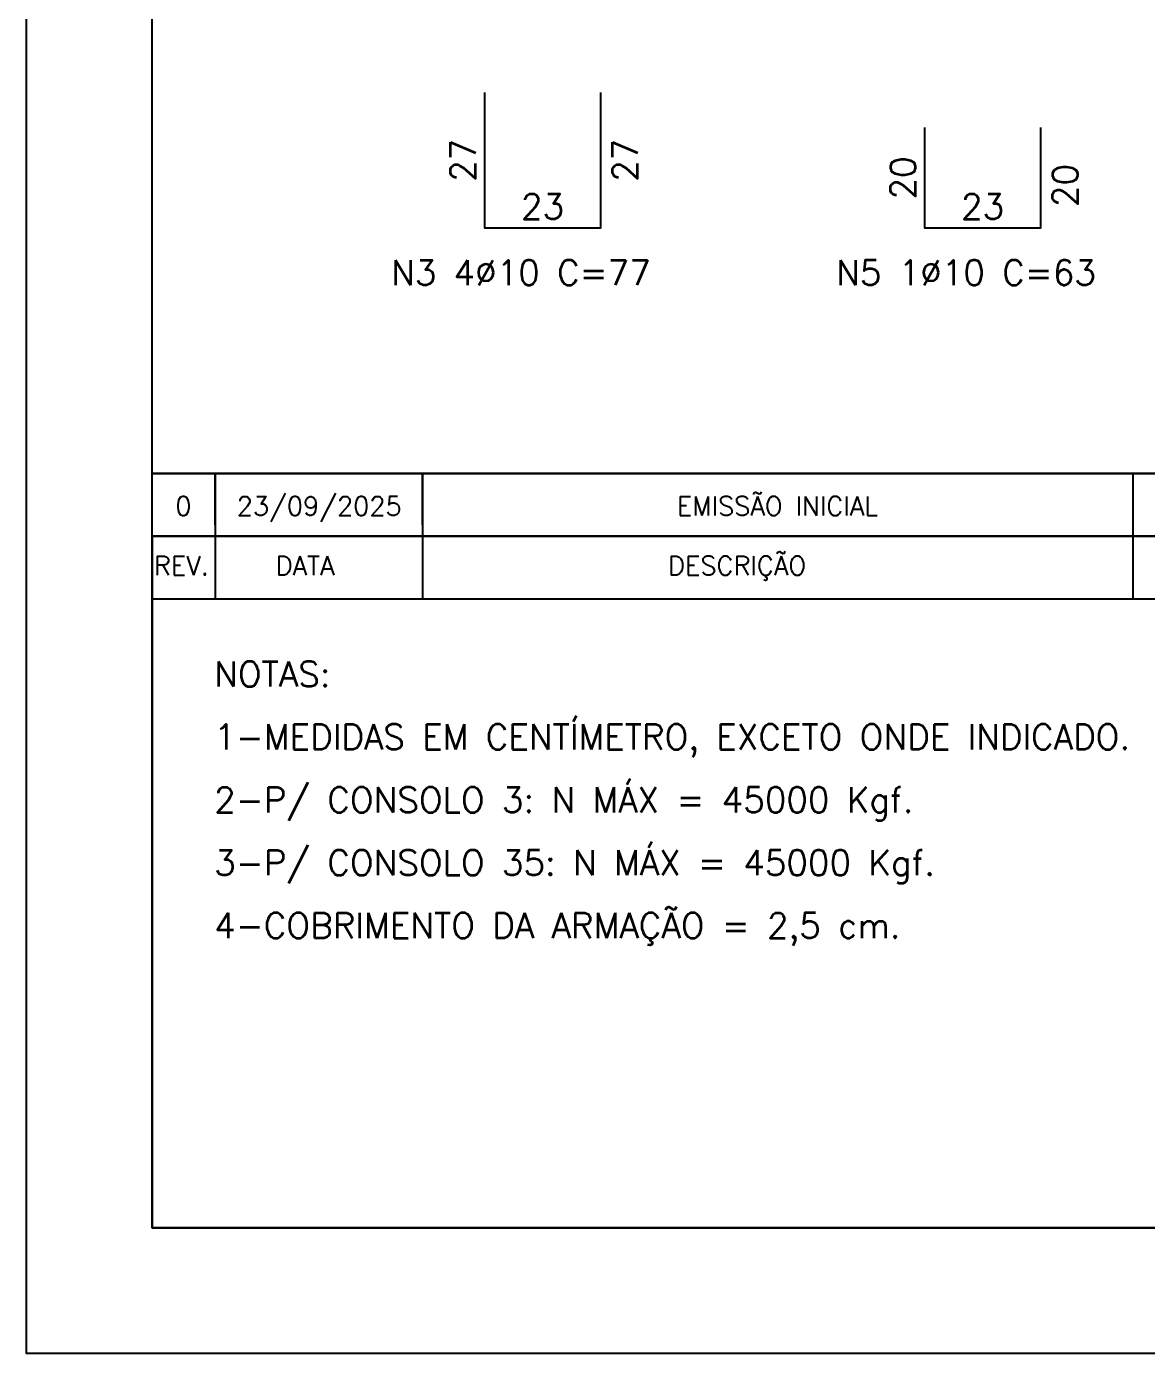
# Model space of a CAD drawing. Header units: centimetres. Extents: x 1658 to 17259, y 8294 to 11444.
# Drawn here: x 9620 to 10288, y 8294 to 9086 of the extents above; entities that cross this region are included whole.
import ezdxf
from ezdxf.enums import TextEntityAlignment as Align

# ---------------------------------------------------------------- set-up
doc = ezdxf.new("R2010")
doc.units = ezdxf.units.CM
doc.header["$LTSCALE"] = 50
doc.header["$MEASUREMENT"] = 0
doc.header["$PDMODE"] = 67
for name, color, linetype in [('FORMATO-PRECON', 2, 'Continuous'), ('HACHURAS-PRECON', 1, 'Continuous'), ('LINHA-01-PRECON', 1, 'Continuous'), ('LINHA-04-PRECON', 4, 'Continuous'), ('X1', 2, 'Continuous')]:
    doc.layers.add(name, color=color, linetype=linetype)
doc.styles.add('PRECON-ROMANS', font='romans.shx')
doc.styles.add('ROMANS', font='ROMANS.SHX', dxfattribs={"oblique": 15, "height": 3})
doc.styles.get("Standard").update_dxf_attribs({"font": 'romans.shx'})
doc.dimstyles.new('ESC75-25', dxfattribs={"dimscale": 0, "dimtxt": 15, "dimasz": 7, "dimexe": 7, "dimexo": 7, "dimgap": 5.5, "dimtad": 1, "dimdec": 1, "dimlfac": 0.333333, "dimdsep": 46, "dimtxsty": 'Standard', "dimblk": 'ARCHTICK', "dimcen": 0.1, "dimdle": 7, "dimclrd": 256, "dimclre": 256, "dimclrt": 2, "dimadec": 0, "dimazin": 0, "dimtfac": 1, "dimtdec": 1, "dimtix": 1, "dimtmove": 2, "dimatfit": 3, "dimfxl": 1, "dimarcsym": 0})

# ---------------------------------------------------------------- blocks, each defined once
blk = doc.blocks.new('A$C2E607E54')
at = {"layer": 'FORMATO-PRECON'}
blk.add_lwpolyline([(0, 4200), (2970, 4200), (2970, 0), (0, 0)], close=True, dxfattribs=at)
at = {"layer": 'FORMATO-PRECON', "color": 6}
blk.add_lwpolyline([(100, 3950), (2870, 3950), (2870, 100), (100, 100)], close=True, dxfattribs=at)
blk = doc.blocks.new('A$C6E105C5C')
at = {"layer": 'FORMATO-PRECON', "color": 6}
for q in [(1020, 50), (0, 0)]:
    blk.add_line((0, 50), q, dxfattribs=at)
at = {"layer": 'FORMATO-PRECON', "color": 3}
blk.add_lwpolyline([(0, 50), (1020, 50), (1020, 0), (0, 0)], close=True, dxfattribs=at)
at = {"layer": 'FORMATO-PRECON', "color": 1}
for points in [[(50, 50), (50, 0)], [(215, 50), (215, 0)], [(780, 50), (780, 0)], [(920, 50), (920, 0)]]:
    blk.add_lwpolyline(points, dxfattribs=at)
at = {"layer": 'FORMATO-PRECON', "style": 'ROMANS'}
for s, p in [('REV.', (1.3, 19.2)), ('DATA', (98.1, 19.2)), ('DESCRIÇÃO', (410.2, 19.2)), ('DES.', (824.6, 19.2)), ('VISTO', (940, 19.2))]:
    blk.add_text(s, height=15, dxfattribs=at).set_placement(p)
blk = doc.blocks.new('REV-A3-V')
at = {"layer": 'FORMATO-PRECON', "color": 1}
for p, q in [((780, 50), (780, 9.1)), ((920, 50), (920, 9.1))]:
    blk.add_line(p, q, dxfattribs=at)
for points in [[(1020, 50), (0, 50)], [(50, 9.1), (50, 50)], [(50, 50), (50, 0)], [(215, 9.1), (215, 50)], [(215, 50), (215, 0)], [(780, 50), (780, 0)], [(920, 50), (920, 0)]]:
    blk.add_lwpolyline(points, dxfattribs=at)
blk.add_lwpolyline([(1020, 0), (0, 0), (0, 50), (1020, 50)], close=True, dxfattribs=at)
at = {"layer": 'FORMATO-PRECON', "color": 2, "style": 'PRECON-ROMANS', "flags": 12}
for p in [(24.8, 24), (132.8, 24), (497.2, 24)]:
    blk.add_attdef('X', text='', height=15, dxfattribs=at).set_placement(p, align=Align.MIDDLE_CENTER)
at = {"layer": 'FORMATO-PRECON', "style": 'PRECON-ROMANS', "flags": 12}
for p in [(849.1, 22.6), (970, 22.6)]:
    blk.add_attdef('X', text='', height=15, dxfattribs=at).set_placement(p, align=Align.MIDDLE_CENTER)
blk = doc.blocks.new('*D145')
at = {"layer": 'Defpoints', "color": 0, "linetype": 'Continuous', "transparency": 16777216}
for p in [(9892.86, 9046.21), (9892.86, 9046.21), (9892.86, 8965.21)]:
    blk.add_point(p, dxfattribs=at)
at = {"layer": 'LINHA-01-PRECON', "color": 2, "linetype": 'Continuous', "transparency": 16777216, "insert": (9879.86, 9005.71), "char_height": 15, "attachment_point": 5, "rotation": 90}
blk.add_mtext('27', dxfattribs=at)
blk = doc.blocks.new('_ArchTick')
at = {"color": 0, "linetype": 'ByBlock', "const_width": 0.15}
blk.add_lwpolyline([(-0.5, -0.5), (0.5, 0.5)], dxfattribs=at)
blk = doc.blocks.new('*D146')
at = {"layer": 'Defpoints', "color": 0, "linetype": 'Continuous', "transparency": 16777216}
for p in [(9892.86, 8965.21), (9892.86, 8965.21), (9961.86, 8965.21)]:
    blk.add_point(p, dxfattribs=at)
at = {"layer": 'LINHA-01-PRECON', "color": 2, "linetype": 'Continuous', "transparency": 16777216, "insert": (9927.36, 8978.21), "char_height": 15, "attachment_point": 5}
blk.add_mtext('23', dxfattribs=at)
blk = doc.blocks.new('*D147')
at = {"layer": 'Defpoints', "color": 0, "linetype": 'Continuous', "transparency": 16777216}
for p in [(9961.86, 9046.21), (9961.86, 9046.21), (9961.86, 8965.21)]:
    blk.add_point(p, dxfattribs=at)
at = {"layer": 'LINHA-01-PRECON', "color": 2, "linetype": 'Continuous', "transparency": 16777216, "insert": (9976.58, 9005.71), "char_height": 15, "attachment_point": 5, "rotation": 90}
blk.add_mtext('27', dxfattribs=at)
blk = doc.blocks.new('*D153')
at = {"layer": 'Defpoints', "color": 0, "linetype": 'Continuous', "transparency": 16777216}
for p in [(10155.38, 9025.21), (10155.38, 9025.21), (10155.38, 8965.21)]:
    blk.add_point(p, dxfattribs=at)
at = {"layer": 'LINHA-01-PRECON', "color": 2, "linetype": 'Continuous', "transparency": 16777216, "insert": (10142.38, 8995.21), "char_height": 15, "attachment_point": 5, "rotation": 90}
blk.add_mtext('20', dxfattribs=at)
blk = doc.blocks.new('*D154')
at = {"layer": 'Defpoints', "color": 0, "linetype": 'Continuous', "transparency": 16777216}
for p in [(10155.38, 8965.21), (10155.38, 8965.21), (10224.38, 8965.21)]:
    blk.add_point(p, dxfattribs=at)
at = {"layer": 'LINHA-01-PRECON', "color": 2, "linetype": 'Continuous', "transparency": 16777216, "insert": (10189.88, 8978.21), "char_height": 15, "attachment_point": 5}
blk.add_mtext('23', dxfattribs=at)
blk = doc.blocks.new('*D155')
at = {"layer": 'Defpoints', "color": 0, "linetype": 'Continuous', "transparency": 16777216}
for p in [(10224.38, 9025.21), (10224.38, 9025.21), (10224.38, 8965.21)]:
    blk.add_point(p, dxfattribs=at)
at = {"layer": 'LINHA-01-PRECON', "color": 2, "linetype": 'Continuous', "transparency": 16777216, "insert": (10239.09, 8990.71), "char_height": 15, "attachment_point": 5, "rotation": 90}
blk.add_mtext('20', dxfattribs=at)

msp = doc.modelspace()

# ---------------------------------------------------------------- linework, layer by layer
at = {"layer": 'FORMATO-PRECON', "color": 6}
msp.add_lwpolyline([(11772.03, 8743.94), (9694.53, 8743.94), (9694.53, 8368.94), (11772.03, 8368.94)], close=True, dxfattribs=at)
at = {"layer": 'LINHA-04-PRECON'}
for points in [[(9961.86, 9046.21), (9961.86, 8965.21), (9892.86, 8965.21), (9892.86, 9046.21)], [(10224.38, 9025.21), (10224.38, 8965.21), (10155.38, 8965.21), (10155.38, 9025.21)]]:
    msp.add_lwpolyline(points, dxfattribs=at)

# ---------------------------------------------------------------- block references
at = {"color": 1}
ref = msp.add_blockref('REV-A3-V', (9694.53, 8781.44), dxfattribs=dict(at, xscale=0.749999976233481, yscale=0.749999976233481, zscale=0.749999976233481))
ref.add_attrib('X', '0', dxfattribs={"layer": 'FORMATO-PRECON', "color": 2, "height": 11.25, "rotation": 360, "style": 'PRECON-ROMANS', "flags": 12}).set_placement((9713.1, 8799.46), align=Align.MIDDLE_CENTER)
ref.add_attrib('X', '23/09/2025', dxfattribs={"layer": 'FORMATO-PRECON', "color": 2, "height": 11.25, "rotation": 360, "style": 'PRECON-ROMANS', "flags": 12}).set_placement((9794.12, 8799.46), align=Align.MIDDLE_CENTER)
ref.add_attrib('X', 'EMISSÃO INICIAL', dxfattribs={"layer": 'FORMATO-PRECON', "color": 2, "height": 11.25, "rotation": 360, "style": 'PRECON-ROMANS', "flags": 12}).set_placement((10067.45, 8799.46), align=Align.MIDDLE_CENTER)
ref.add_attrib('X', 'RICARDO', dxfattribs={"layer": 'FORMATO-PRECON', "height": 11.25, "rotation": 360, "style": 'PRECON-ROMANS', "flags": 12}).set_placement((10331.38, 8798.36), align=Align.MIDDLE_CENTER)
ref.add_attrib('X', 'GISLENE', dxfattribs={"layer": 'FORMATO-PRECON', "height": 11.25, "rotation": 360, "style": 'PRECON-ROMANS', "width": 0.9, "flags": 12}).set_placement((10422.05, 8798.36), align=Align.MIDDLE_CENTER)
at = {"color": 1, "xscale": 0.749999976233481, "yscale": 0.749999976233481, "zscale": 0.749999976233481}
msp.add_blockref('A$C6E105C5C', (9694.53, 8743.94), dxfattribs=at)
at = {"layer": 'HACHURAS-PRECON', "xscale": 0.7499999999999996, "yscale": 0.7499999999999996, "zscale": 0.7499999999999996}
msp.add_blockref('A$C2E607E54', (9619.53, 8293.94), dxfattribs=at)

# ---------------------------------------------------------------- texts
at = {"layer": 'LINHA-01-PRECON', "color": 2, "insert": (9731.45, 8706.77), "char_height": 15, "attachment_point": 1}
msp.add_mtext('\\A1;\\pxsm1.5,ql;{\\C3;NOTAS:\\P}1-MEDIDAS EM CENTÍMETRO, EXCETO ONDE INDICADO.\\P2-P/ CONSOLO 3: N MÁX = 45000 Kgf.\\P3-P/ CONSOLO 35: N MÁX = 45000 Kgf.\\P4-COBRIMENTO DA ARMAÇÃO = 2,5 cm.', dxfattribs=at)
at = {"layer": 'X1', "style": 'PRECON-ROMANS'}
for s, p in [('N3 4%%C10 C=77', (9836.99, 8931.25)), ('N5 1%%C10 C=63', (10102.52, 8931.25))]:
    msp.add_text(s, height=15, dxfattribs=at).set_placement(p)

# ---------------------------------------------------------------- dimensions: what is measured, and where the dimension line sits
at = {"layer": 'LINHA-01-PRECON', "linetype": 'Continuous'}
for base, p1, p2, angle, picture, middle in [((9892.86, 9046.21), (9892.86, 8965.21), (9892.86, 9046.21), 90, '*D145', (9879.86, 9005.71)), ((10155.38, 9025.21), (10155.38, 8965.21), (10155.38, 9025.21), 90, '*D153', (10142.38, 8995.21)), ((9892.86, 8965.21), (9961.86, 8965.21), (9892.86, 8965.21), 180, '*D146', (9927.36, 8978.21)), ((10155.38, 8965.21), (10224.38, 8965.21), (10155.38, 8965.21), 180, '*D154', (10189.88, 8978.21))]:
    dim = msp.add_linear_dim(base=base, p1=p1, p2=p2, angle=angle, dimstyle='ESC75-25', override={"dimscale": 1, "dimse1": 1, "dimse2": 1, "dimsd1": 1, "dimsd2": 1}, dxfattribs=at)
    dim.commit()
    dim.dimension.update_dxf_attribs({"geometry": picture, "text_midpoint": middle})
for base, p1, p2, picture, middle in [((9961.86, 9046.21), (9961.86, 8965.21), (9961.86, 9046.21), '*D147', (9976.58, 9005.71)), ((10224.38, 9025.21), (10224.38, 8965.21), (10224.38, 9025.21), '*D155', (10239.09, 8990.71))]:
    dim = msp.add_linear_dim(base=base, p1=p1, p2=p2, angle=90, dimstyle='ESC75-25', override={"dimscale": 1, "dimse1": 1, "dimse2": 1, "dimsd1": 1, "dimsd2": 1}, dxfattribs=at)
    dim.commit()
    dim.dimension.update_dxf_attribs({"geometry": picture, "text_midpoint": middle, "dimtype": 160})

doc.saveas('drawing.dxf')
